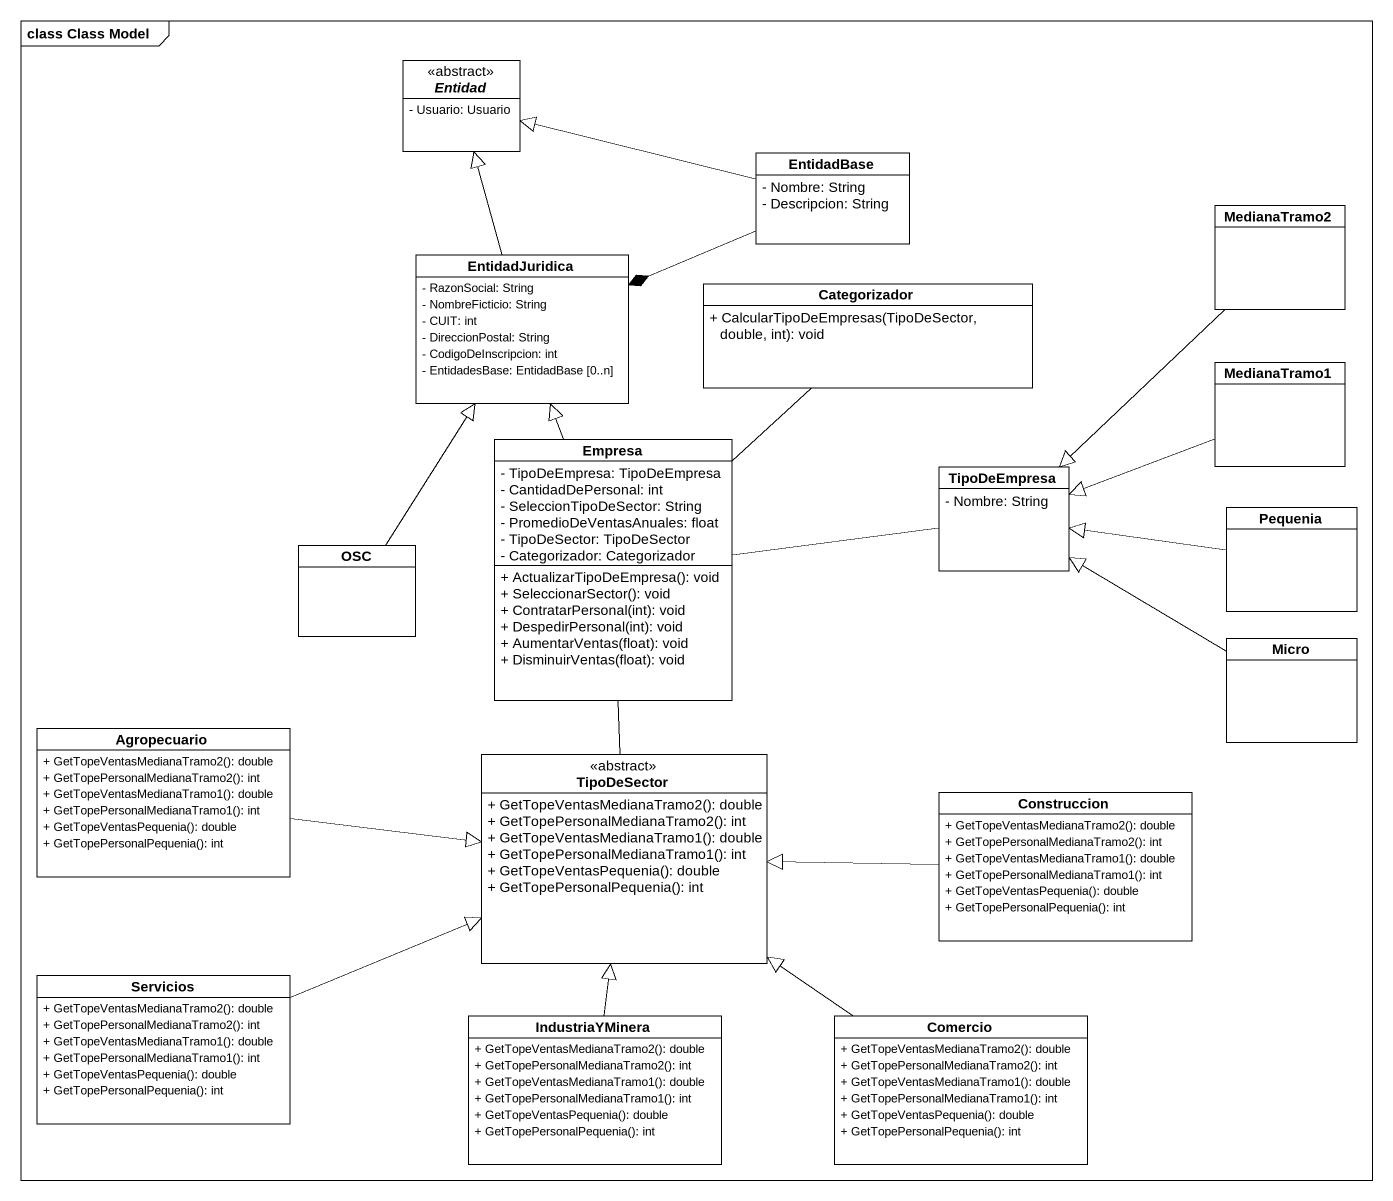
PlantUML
@startuml
mainframe class Class Model
hide circle
hide empty members
skinparam classAttributeIconSize 0
abstract class Entidad <<abstract>> {
  - Usuario: Usuario
}
class EntidadBase {
  - Nombre: String
  - Descripcion: String
}
class EntidadJuridica {
  - RazonSocial: String
  - NombreFicticio: String
  - CUIT: int
  - DireccionPostal: String
  - CodigoDeInscripcion: int
  - EntidadesBase: EntidadBase [0..n]
}
class MedianaTramo2
class Categorizador {
  + CalcularTipoDeEmpresas(TipoDeSector, double, int): void
}
class MedianaTramo1
class Empresa {
  - TipoDeEmpresa: TipoDeEmpresa
  - CantidadDePersonal: int
  - SeleccionTipoDeSector: String
  - PromedioDeVentasAnuales: float
  - TipoDeSector: TipoDeSector
  - Categorizador: Categorizador
  + ActualizarTipoDeEmpresa(): void
  + SeleccionarSector(): void
  + ContratarPersonal(int): void
  + DespedirPersonal(int): void
  + AumentarVentas(float): void
  + DisminuirVentas(float): void
}
class TipoDeEmpresa {
  - Nombre: String
}
class OSC
class Pequenia
class Micro
class Agropecuario {
  + GetTopeVentasMedianaTramo2(): double
  + GetTopePersonalMedianaTramo2(): int
  + GetTopeVentasMedianaTramo1(): double
  + GetTopePersonalMedianaTramo1(): int
  + GetTopeVentasPequenia(): double
  + GetTopePersonalPequenia(): int
}
class TipoDeSector <<abstract>> {
  + GetTopeVentasMedianaTramo2(): double
  + GetTopePersonalMedianaTramo2(): int
  + GetTopeVentasMedianaTramo1(): double
  + GetTopePersonalMedianaTramo1(): int
  + GetTopeVentasPequenia(): double
  + GetTopePersonalPequenia(): int
}
class Construccion {
  + GetTopeVentasMedianaTramo2(): double
  + GetTopePersonalMedianaTramo2(): int
  + GetTopeVentasMedianaTramo1(): double
  + GetTopePersonalMedianaTramo1(): int
  + GetTopeVentasPequenia(): double
  + GetTopePersonalPequenia(): int
}
class Servicios {
  + GetTopeVentasMedianaTramo2(): double
  + GetTopePersonalMedianaTramo2(): int
  + GetTopeVentasMedianaTramo1(): double
  + GetTopePersonalMedianaTramo1(): int
  + GetTopeVentasPequenia(): double
  + GetTopePersonalPequenia(): int
}
class IndustriaYMinera {
  + GetTopeVentasMedianaTramo2(): double
  + GetTopePersonalMedianaTramo2(): int
  + GetTopeVentasMedianaTramo1(): double
  + GetTopePersonalMedianaTramo1(): int
  + GetTopeVentasPequenia(): double
  + GetTopePersonalPequenia(): int
}
class Comercio {
  + GetTopeVentasMedianaTramo2(): double
  + GetTopePersonalMedianaTramo2(): int
  + GetTopeVentasMedianaTramo1(): double
  + GetTopePersonalMedianaTramo1(): int
  + GetTopeVentasPequenia(): double
  + GetTopePersonalPequenia(): int
}
EntidadBase -left-|> Entidad
EntidadBase -left-* EntidadJuridica
EntidadJuridica -up-|> Entidad
MedianaTramo2 --|> TipoDeEmpresa
MedianaTramo1 -left-|> TipoDeEmpresa
Empresa -up-|> EntidadJuridica
Empresa -up- Categorizador
Empresa -right- TipoDeEmpresa
OSC -up-|> EntidadJuridica
Pequenia -left-|> TipoDeEmpresa
Micro -left-|> TipoDeEmpresa
Agropecuario -right-|> TipoDeSector
TipoDeSector -up- Empresa
Construccion -left-|> TipoDeSector
Servicios -right-|> TipoDeSector
IndustriaYMinera -up-|> TipoDeSector
Comercio -up-|> TipoDeSector
@enduml
